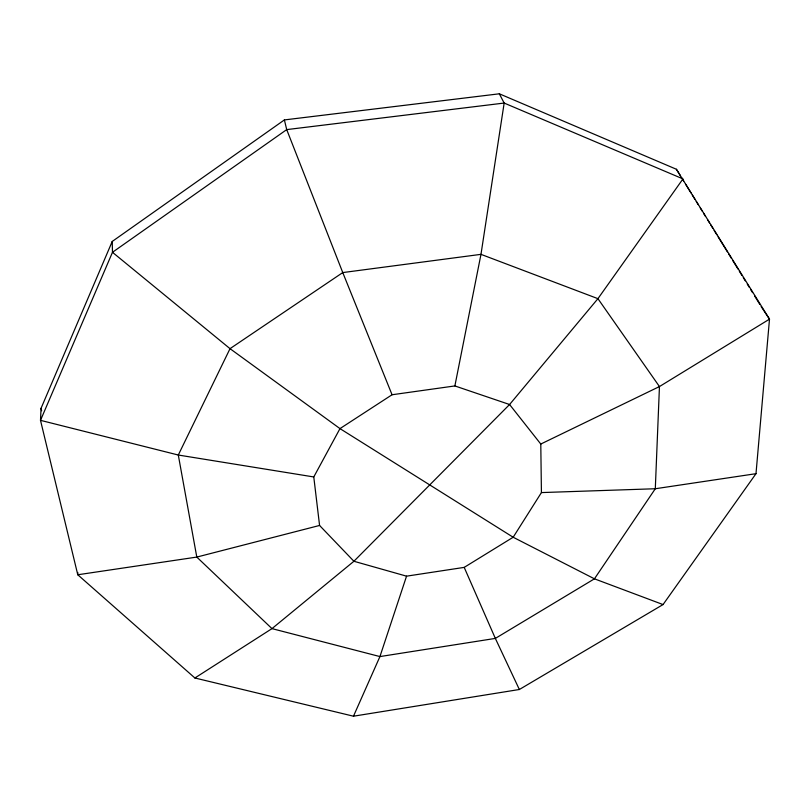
<?xml version="1.0" encoding="UTF-8"?>
<svg xmlns="http://www.w3.org/2000/svg" width="810" height="810" viewBox="0 0 810 810"><rect width="100%" height="100%" fill="white"/><g stroke="black" fill="none" stroke-linecap="round" stroke-linejoin="round"><path stroke-width="1.21" d="M77.79 572.447L77.77 574.766L194.896 677.99L353.474 716.202L519.352 689.502L663.046 604.564L755.993 473.688L769.5 319.14L676.401 169.26L499.335 93.798L284.391 119.92L112.225 241.461L41.047 408.311L40.5 420.339L77.77 574.766L196.8 557.077L319.575 525.457L353.909 561.269L406.549 576.163L464.201 567.385L513.165 537.243L541.424 492.581L540.786 444.042L509.581 404.514L454.876 385.935L392.06 394.753L339.977 428.611L313.774 476.948L319.575 525.457M454.876 385.935L480.978 254.35L504.164 103.052L499.335 93.798M406.549 576.163L379.93 656.576L353.474 716.202M194.896 677.99L271.978 628.621L353.909 561.269L509.581 404.514L597.932 298.667L682.972 178.899L504.164 103.052L286.71 129.61L112.479 252.295L40.5 420.339L178.301 455.028L313.774 476.948M540.786 444.042L659.451 386.562L769.5 319.14L761.157 306.575M755.993 473.688L655.3 488.744L541.424 492.581M663.046 604.564L594.439 578.826L513.165 537.243L339.977 428.611L230.02 348.664L112.479 252.295L112.225 241.461M676.401 169.26L680.38 175.699M681.696 177.846L683.691 181.065M685.675 184.285L690.971 192.861M692.297 195.007L694.939 199.3M696.266 201.447L698.25 204.667M700.235 207.876L702.229 211.096M703.546 213.243L705.54 216.462M707.525 219.682L709.509 222.902M710.836 225.048L712.82 228.258M714.147 230.404L716.789 234.697M718.116 236.844L727.39 251.859M728.716 254.006L731.359 258.299M732.685 260.445L737.981 269.021M739.307 271.168L741.95 275.461M743.276 277.607L745.261 280.827M747.255 284.047L749.24 287.256M750.566 289.403L752.551 292.623M754.535 295.842L759.831 304.428M519.352 689.502L495.345 638.412L464.201 567.385M392.06 394.753L342.762 272.575L286.71 129.61L284.391 119.92M41.047 408.311L41.634 410.771M659.451 386.562L655.3 488.744L594.439 578.826L495.345 638.412L379.93 656.576L271.978 628.621L196.8 557.077L178.301 455.028L230.02 348.664L342.762 272.575L480.978 254.35L597.932 298.667L659.451 386.562"/></g></svg>
